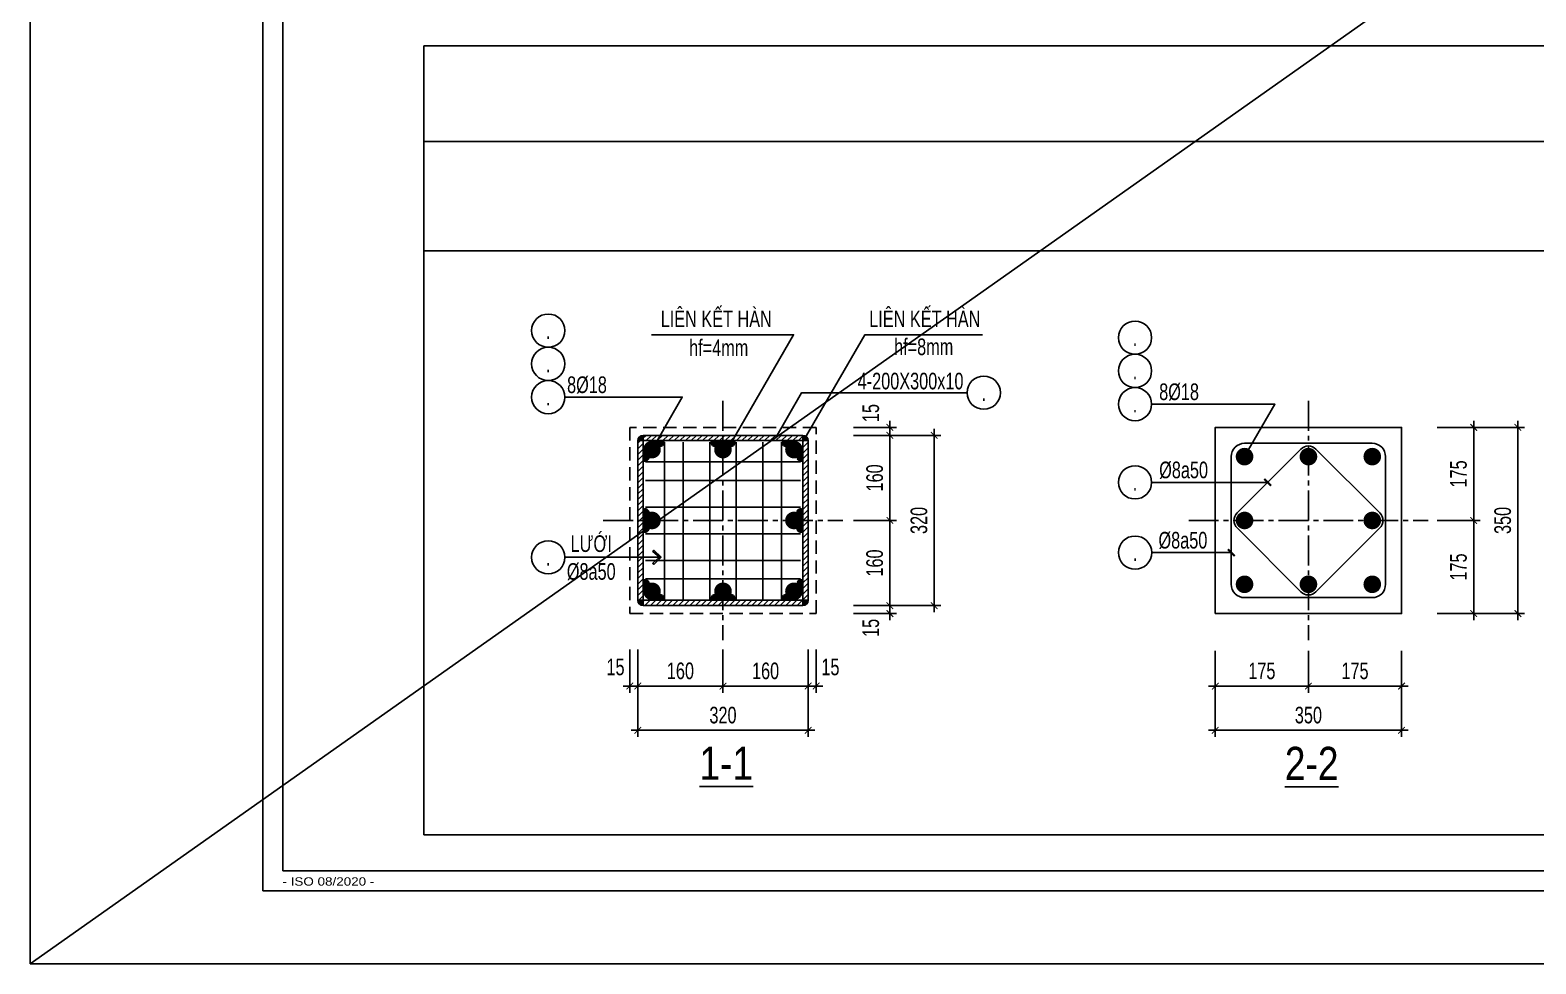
# Model space of a CAD drawing. Extents: x -24357 to 91799, y -17201 to -2351.
# Drawn here: x 47774 to 53432, y -17201 to -13691 of the extents above; entities that cross this region are included whole.
import ezdxf
from ezdxf.enums import TextEntityAlignment as Align

# ---------------------------------------------------------------- set-up
doc = ezdxf.new("R2010")
doc.units = 0
doc.header["$LTSCALE"] = 500
doc.header["$MEASUREMENT"] = 0
doc.header["$PDMODE"] = 3
doc.linetypes.add('CENTER2', pattern=[1.125, 0.75, -0.125, 0.125, -0.125])
doc.linetypes.add('HIDDEN', pattern=[0.375, 0.25, -0.125])
doc.layers.get('0').update_dxf_attribs({"linetype": 'CONTINUOUS'})
doc.layers.get('DEFPOINTS').update_dxf_attribs({"linetype": 'CONTINUOUS'})
for name, color, linetype in [('CDC -TEXT KHUNG', 7, 'CONTINUOUS'), ('CDC-KHUNGTEN', 7, 'CONTINUOUS'), ('CDC.01.AXIS', 160, 'CENTER2'), ('CDC.02.DIM', 1, 'CONTINUOUS'), ('CDC.03.BORDER', 3, 'CONTINUOUS'), ('CDC.04.HIDDEN', 8, 'HIDDEN'), ('CDC.05.STEEL', 4, 'CONTINUOUS'), ('CDC.06.TEXT', 2, 'CONTINUOUS'), ('CDC.10.HATCH', 251, 'CONTINUOUS'), ('CDC.11.NOTE', 8, 'CONTINUOUS')]:
    doc.layers.add(name, color=color, linetype=linetype)
doc.layers.add('KCS_Plotter', color=11, linetype='CONTINUOUS', plot=False)
doc.styles.add('ARIAL', font='arial.ttf', dxfattribs={"width": 0.7})
doc.styles.add('KT CDC', font='arial.ttf', dxfattribs={"width": 0.85, "height": 200})
doc.dimstyles.new('DIM25X0.5', dxfattribs={"dimscale": 25, "dimtxt": 2.5, "dimasz": 1, "dimexe": 1, "dimexo": 0, "dimgap": 1, "dimtad": 1, "dimdec": 0, "dimlfac": 0.5, "dimzin": 0, "dimdsep": 46, "dimtxsty": 'ARIAL', "dimblk": 'ARCHTICK', "dimcen": 0, "dimdle": 1, "dimclrd": 1, "dimclre": 1, "dimclrt": 2, "dimadec": 0, "dimazin": 0, "dimtfac": 1, "dimtdec": 0, "dimtix": 1, "dimtmove": 2, "dimatfit": 3, "dimldrblk": 'ARCHTICK', "dimfxl": 1, "dimtolj": 1, "dimtzin": 0, "dimarcsym": 0})
pattern_1 = [(45, (-225237.573, -328977.258), (-10.6066017, 10.6066017), [])]

# ---------------------------------------------------------------- blocks, each defined once
blk = doc.blocks.new('KHUNG A1')
at = {"layer": 'CDC-KHUNGTEN'}
blk.add_lwpolyline([(10366.22, 712.17), (10366.22, 1278.17), (9655.22, 1278.17), (9655.22, 712.17)], close=True, dxfattribs=at)
at = {"layer": 'CDC.10.HATCH', "color": 8}
blk.add_lwpolyline([(9652.22, 709.17), (10447.22, 709.17), (10447.22, 1281.17), (9652.22, 1281.17)], close=True, dxfattribs=at)
at = {"layer": 'DEFPOINTS', "color": 1}
blk.add_lwpolyline([(9617.22, 698.17), (9617.22, 1292.17), (10458.22, 1292.17), (10458.22, 698.17), (9617.22, 698.17)], close=True, dxfattribs=at)
at = {"layer": 'CDC -TEXT KHUNG', "color": 6, "style": 'KT CDC', "width": 1.15}
blk.add_text('- ISO 08/2020 -', height=1.2569, dxfattribs=at).set_placement((9655.16, 709.94))
blk = doc.blocks.new('_ArchTick')
at = {"color": 0, "linetype": 'ByBlock', "const_width": 0.15}
blk.add_lwpolyline([(-0.5, -0.5), (0.5, 0.5)], dxfattribs=at)
blk = doc.blocks.new('*D415')
at = {"layer": 'CDC.02.DIM', "color": 1, "lineweight": -2, "transparency": 16777216}
for p, q in [((50057.4, -16019.9), (50057.4, -16182.1)), ((50377.4, -16019.9), (50377.4, -16182.1)), ((50402.4, -16157.1), (50032.4, -16157.1))]:
    blk.add_line(p, q, dxfattribs=at)
at = {"layer": 'DEFPOINTS', "color": 0, "transparency": 16777216}
for p in [(50057.4, -16019.9), (50377.4, -16019.9), (50057.4, -16157.1)]:
    blk.add_point(p, dxfattribs=at)
at = {"layer": 'CDC.02.DIM', "color": 1, "lineweight": -2, "transparency": 16777216, "xscale": 25, "yscale": 25, "zscale": 25, "rotation": 180}
blk.add_blockref('_ArchTick', (50057.4, -16157.1), dxfattribs=at)
at = {"layer": 'CDC.02.DIM', "color": 1, "lineweight": -2, "transparency": 16777216, "xscale": 25, "yscale": 25, "zscale": 25}
blk.add_blockref('_ArchTick', (50377.4, -16157.1), dxfattribs=at)
at = {"layer": 'CDC.02.DIM', "color": 2, "transparency": 16777216, "insert": (50217.4, -16100.2), "char_height": 62.5, "attachment_point": 5, "style": 'ARIAL'}
blk.add_mtext('\\A1;160', dxfattribs=at)
blk = doc.blocks.new('*D416')
at = {"layer": 'CDC.02.DIM', "color": 1, "lineweight": -2, "transparency": 16777216}
for p, q in [((50057.4, -16019.9), (50057.4, -16348.3)), ((50697.4, -16019.9), (50697.4, -16348.3)), ((50722.4, -16323.3), (50032.4, -16323.3))]:
    blk.add_line(p, q, dxfattribs=at)
at = {"layer": 'DEFPOINTS', "color": 0, "transparency": 16777216}
for p in [(50057.4, -16019.9), (50697.4, -16019.9), (50057.4, -16323.3)]:
    blk.add_point(p, dxfattribs=at)
at = {"layer": 'CDC.02.DIM', "color": 1, "lineweight": -2, "transparency": 16777216, "xscale": 25, "yscale": 25, "zscale": 25, "rotation": 180}
blk.add_blockref('_ArchTick', (50057.4, -16323.3), dxfattribs=at)
at = {"layer": 'CDC.02.DIM', "color": 1, "lineweight": -2, "transparency": 16777216, "xscale": 25, "yscale": 25, "zscale": 25}
blk.add_blockref('_ArchTick', (50697.4, -16323.3), dxfattribs=at)
at = {"layer": 'CDC.02.DIM', "color": 2, "transparency": 16777216, "insert": (50377.4, -16266.4), "char_height": 62.5, "attachment_point": 5, "style": 'ARIAL'}
blk.add_mtext('\\A1;320', dxfattribs=at)
blk = doc.blocks.new('*D417')
at = {"layer": 'CDC.02.DIM', "color": 1, "lineweight": -2, "transparency": 16777216}
for p, q in [((50027.4, -16019.9), (50027.4, -16182.1)), ((50057.4, -16019.9), (50057.4, -16182.1)), ((50027.4, -16157.1), (50002.4, -16157.1)), ((50027.4, -16157.1), (50057.4, -16157.1)), ((50057.4, -16157.1), (50082.4, -16157.1))]:
    blk.add_line(p, q, dxfattribs=at)
at = {"layer": 'DEFPOINTS', "color": 0, "transparency": 16777216}
for p in [(50027.4, -16019.9), (50057.4, -16019.9), (50057.4, -16157.1)]:
    blk.add_point(p, dxfattribs=at)
at = {"layer": 'CDC.02.DIM', "color": 1, "lineweight": -2, "transparency": 16777216, "xscale": 25, "yscale": 25, "zscale": 25}
blk.add_blockref('_ArchTick', (50027.4, -16157.1), dxfattribs=at)
at = {"layer": 'CDC.02.DIM', "color": 1, "lineweight": -2, "transparency": 16777216, "xscale": 25, "yscale": 25, "zscale": 25, "rotation": 180}
blk.add_blockref('_ArchTick', (50057.4, -16157.1), dxfattribs=at)
at = {"layer": 'CDC.02.DIM', "color": 2, "transparency": 16777216, "insert": (49973.5, -16085.6), "char_height": 62.5, "attachment_point": 5, "style": 'ARIAL'}
blk.add_mtext('\\A1;15', dxfattribs=at)
blk = doc.blocks.new('*D418')
at = {"layer": 'CDC.02.DIM', "color": 1, "lineweight": -2, "transparency": 16777216}
for p, q in [((50377.4, -16019.9), (50377.4, -16182.1)), ((50697.4, -16019.9), (50697.4, -16182.1)), ((50352.4, -16157.1), (50722.4, -16157.1))]:
    blk.add_line(p, q, dxfattribs=at)
at = {"layer": 'DEFPOINTS', "color": 0, "transparency": 16777216}
for p in [(50377.4, -16019.9), (50697.4, -16019.9), (50697.4, -16157.1)]:
    blk.add_point(p, dxfattribs=at)
at = {"layer": 'CDC.02.DIM', "color": 1, "lineweight": -2, "transparency": 16777216, "xscale": 25, "yscale": 25, "zscale": 25, "rotation": 180}
blk.add_blockref('_ArchTick', (50377.4, -16157.1), dxfattribs=at)
at = {"layer": 'CDC.02.DIM', "color": 1, "lineweight": -2, "transparency": 16777216, "xscale": 25, "yscale": 25, "zscale": 25}
blk.add_blockref('_ArchTick', (50697.4, -16157.1), dxfattribs=at)
at = {"layer": 'CDC.02.DIM', "color": 2, "transparency": 16777216, "insert": (50537.4, -16100.2), "char_height": 62.5, "attachment_point": 5, "style": 'ARIAL'}
blk.add_mtext('\\A1;160', dxfattribs=at)
blk = doc.blocks.new('*D419')
at = {"layer": 'CDC.02.DIM', "color": 1, "lineweight": -2, "transparency": 16777216}
for p, q in [((50697.4, -16019.9), (50697.4, -16182.1)), ((50727.4, -16019.9), (50727.4, -16182.1)), ((50697.4, -16157.1), (50672.4, -16157.1)), ((50727.4, -16157.1), (50697.4, -16157.1)), ((50727.4, -16157.1), (50752.4, -16157.1))]:
    blk.add_line(p, q, dxfattribs=at)
at = {"layer": 'DEFPOINTS', "color": 0, "transparency": 16777216}
for p in [(50697.4, -16019.9), (50727.4, -16019.9), (50697.4, -16157.1)]:
    blk.add_point(p, dxfattribs=at)
at = {"layer": 'CDC.02.DIM', "color": 1, "lineweight": -2, "transparency": 16777216, "xscale": 25, "yscale": 25, "zscale": 25}
blk.add_blockref('_ArchTick', (50697.4, -16157.1), dxfattribs=at)
at = {"layer": 'CDC.02.DIM', "color": 1, "lineweight": -2, "transparency": 16777216, "xscale": 25, "yscale": 25, "zscale": 25, "rotation": 180}
blk.add_blockref('_ArchTick', (50727.4, -16157.1), dxfattribs=at)
at = {"layer": 'CDC.02.DIM', "color": 2, "transparency": 16777216, "insert": (50781.2, -16085.6), "char_height": 62.5, "attachment_point": 5, "style": 'ARIAL'}
blk.add_mtext('\\A1;15', dxfattribs=at)
blk = doc.blocks.new('*D420')
at = {"layer": 'CDC.02.DIM', "color": 1, "lineweight": -2, "transparency": 16777216}
for p, q in [((50867.4, -15534.4), (51029.5, -15534.4)), ((51004.5, -15509.4), (51004.5, -15879.4)), ((50867.4, -15854.4), (51029.5, -15854.4))]:
    blk.add_line(p, q, dxfattribs=at)
at = {"layer": 'DEFPOINTS', "color": 0, "transparency": 16777216}
for p in [(50867.4, -15534.4), (50867.4, -15854.4), (51004.5, -15854.4)]:
    blk.add_point(p, dxfattribs=at)
at = {"layer": 'CDC.02.DIM', "color": 1, "lineweight": -2, "transparency": 16777216, "xscale": 25, "yscale": 25, "zscale": 25}
for p, rotation in [((51004.5, -15534.4), 90), ((51004.5, -15854.4), 270)]:
    blk.add_blockref('_ArchTick', p, dxfattribs=dict(at, rotation=rotation))
at = {"layer": 'CDC.02.DIM', "color": 2, "transparency": 16777216, "insert": (50947.6, -15694.4), "char_height": 62.5, "attachment_point": 5, "rotation": 90, "style": 'ARIAL'}
blk.add_mtext('\\A1;160', dxfattribs=at)
blk = doc.blocks.new('*D421')
at = {"layer": 'CDC.02.DIM', "color": 1, "lineweight": -2, "transparency": 16777216}
for p, q in [((50867.4, -15214.4), (51195.8, -15214.4)), ((51170.8, -15189.4), (51170.8, -15879.4)), ((50867.4, -15854.4), (51195.8, -15854.4))]:
    blk.add_line(p, q, dxfattribs=at)
at = {"layer": 'DEFPOINTS', "color": 0, "transparency": 16777216}
for p in [(50867.4, -15214.4), (50867.4, -15854.4), (51170.8, -15854.4)]:
    blk.add_point(p, dxfattribs=at)
at = {"layer": 'CDC.02.DIM', "color": 1, "lineweight": -2, "transparency": 16777216, "xscale": 25, "yscale": 25, "zscale": 25}
for p, rotation in [((51170.8, -15214.4), 90), ((51170.8, -15854.4), 270)]:
    blk.add_blockref('_ArchTick', p, dxfattribs=dict(at, rotation=rotation))
at = {"layer": 'CDC.02.DIM', "color": 2, "transparency": 16777216, "insert": (51113.9, -15534.4), "char_height": 62.5, "attachment_point": 5, "rotation": 90, "style": 'ARIAL'}
blk.add_mtext('\\A1;320', dxfattribs=at)
blk = doc.blocks.new('*D422')
at = {"layer": 'CDC.02.DIM', "color": 1, "lineweight": -2, "transparency": 16777216}
for p, q in [((51004.5, -15854.4), (51004.5, -15829.4)), ((50867.4, -15854.4), (51029.5, -15854.4)), ((50867.4, -15884.4), (51029.5, -15884.4)), ((51004.5, -15884.4), (51004.5, -15854.4)), ((51004.5, -15884.4), (51004.5, -15909.4))]:
    blk.add_line(p, q, dxfattribs=at)
at = {"layer": 'DEFPOINTS', "color": 0, "transparency": 16777216}
for p in [(50867.4, -15854.4), (50867.4, -15884.4), (51004.5, -15854.4)]:
    blk.add_point(p, dxfattribs=at)
at = {"layer": 'CDC.02.DIM', "color": 1, "lineweight": -2, "transparency": 16777216, "xscale": 25, "yscale": 25, "zscale": 25}
for p, rotation in [((51004.5, -15854.4), 270), ((51004.5, -15884.4), 90)]:
    blk.add_blockref('_ArchTick', p, dxfattribs=dict(at, rotation=rotation))
at = {"layer": 'CDC.02.DIM', "color": 2, "transparency": 16777216, "insert": (50933, -15938.3), "char_height": 62.5, "attachment_point": 5, "rotation": 90, "style": 'ARIAL'}
blk.add_mtext('\\A1;15', dxfattribs=at)
blk = doc.blocks.new('*D423')
at = {"layer": 'CDC.02.DIM', "color": 1, "lineweight": -2, "transparency": 16777216}
for p, q in [((50867.4, -15214.4), (51029.5, -15214.4)), ((51004.5, -15559.4), (51004.5, -15189.4)), ((50867.4, -15534.4), (51029.5, -15534.4))]:
    blk.add_line(p, q, dxfattribs=at)
at = {"layer": 'DEFPOINTS', "color": 0, "transparency": 16777216}
for p in [(50867.4, -15214.4), (51004.5, -15214.4), (50867.4, -15534.4)]:
    blk.add_point(p, dxfattribs=at)
at = {"layer": 'CDC.02.DIM', "color": 1, "lineweight": -2, "transparency": 16777216, "xscale": 25, "yscale": 25, "zscale": 25}
for p, rotation in [((51004.5, -15214.4), 90), ((51004.5, -15534.4), 270)]:
    blk.add_blockref('_ArchTick', p, dxfattribs=dict(at, rotation=rotation))
at = {"layer": 'CDC.02.DIM', "color": 2, "transparency": 16777216, "insert": (50947.6, -15374.4), "char_height": 62.5, "attachment_point": 5, "rotation": 90, "style": 'ARIAL'}
blk.add_mtext('\\A1;160', dxfattribs=at)
blk = doc.blocks.new('*D424')
at = {"layer": 'CDC.02.DIM', "color": 1, "lineweight": -2, "transparency": 16777216}
for p, q in [((51004.5, -15184.4), (51004.5, -15159.4)), ((50867.4, -15184.4), (51029.5, -15184.4)), ((50867.4, -15214.4), (51029.5, -15214.4)), ((51004.5, -15184.4), (51004.5, -15214.4)), ((51004.5, -15214.4), (51004.5, -15239.4))]:
    blk.add_line(p, q, dxfattribs=at)
at = {"layer": 'DEFPOINTS', "color": 0, "transparency": 16777216}
for p in [(50867.4, -15184.4), (50867.4, -15214.4), (51004.5, -15214.4)]:
    blk.add_point(p, dxfattribs=at)
at = {"layer": 'CDC.02.DIM', "color": 1, "lineweight": -2, "transparency": 16777216, "xscale": 25, "yscale": 25, "zscale": 25}
for p, rotation in [((51004.5, -15184.4), 270), ((51004.5, -15214.4), 90)]:
    blk.add_blockref('_ArchTick', p, dxfattribs=dict(at, rotation=rotation))
at = {"layer": 'CDC.02.DIM', "color": 2, "transparency": 16777216, "insert": (50933, -15130.6), "char_height": 62.5, "attachment_point": 5, "rotation": 90, "style": 'ARIAL'}
blk.add_mtext('\\A1;15', dxfattribs=at)
blk = doc.blocks.new('*D425')
at = {"layer": 'CDC.02.DIM', "color": 1, "lineweight": -2, "transparency": 16777216}
for p, q in [((52577.4, -16024.4), (52577.4, -16182.1)), ((52927.4, -16024.4), (52927.4, -16182.1)), ((52952.4, -16157.1), (52552.4, -16157.1))]:
    blk.add_line(p, q, dxfattribs=at)
at = {"layer": 'DEFPOINTS', "color": 0, "transparency": 16777216}
for p in [(52577.4, -16024.4), (52927.4, -16024.4), (52577.4, -16157.1)]:
    blk.add_point(p, dxfattribs=at)
at = {"layer": 'CDC.02.DIM', "color": 1, "lineweight": -2, "transparency": 16777216, "xscale": 25, "yscale": 25, "zscale": 25, "rotation": 180}
blk.add_blockref('_ArchTick', (52577.4, -16157.1), dxfattribs=at)
at = {"layer": 'CDC.02.DIM', "color": 1, "lineweight": -2, "transparency": 16777216, "xscale": 25, "yscale": 25, "zscale": 25}
blk.add_blockref('_ArchTick', (52927.4, -16157.1), dxfattribs=at)
at = {"layer": 'CDC.02.DIM', "color": 2, "transparency": 16777216, "insert": (52752.4, -16100.2), "char_height": 62.5, "attachment_point": 5, "style": 'ARIAL'}
blk.add_mtext('\\A1;175', dxfattribs=at)
blk = doc.blocks.new('*D426')
at = {"layer": 'CDC.02.DIM', "color": 1, "lineweight": -2, "transparency": 16777216}
for p, q in [((52227.4, -16024.4), (52227.4, -16182.1)), ((52577.4, -16024.4), (52577.4, -16182.1)), ((52602.4, -16157.1), (52202.4, -16157.1))]:
    blk.add_line(p, q, dxfattribs=at)
at = {"layer": 'DEFPOINTS', "color": 0, "transparency": 16777216}
for p in [(52227.4, -16024.4), (52577.4, -16024.4), (52227.4, -16157.1)]:
    blk.add_point(p, dxfattribs=at)
at = {"layer": 'CDC.02.DIM', "color": 1, "lineweight": -2, "transparency": 16777216, "xscale": 25, "yscale": 25, "zscale": 25, "rotation": 180}
blk.add_blockref('_ArchTick', (52227.4, -16157.1), dxfattribs=at)
at = {"layer": 'CDC.02.DIM', "color": 1, "lineweight": -2, "transparency": 16777216, "xscale": 25, "yscale": 25, "zscale": 25}
blk.add_blockref('_ArchTick', (52577.4, -16157.1), dxfattribs=at)
at = {"layer": 'CDC.02.DIM', "color": 2, "transparency": 16777216, "insert": (52402.4, -16100.2), "char_height": 62.5, "attachment_point": 5, "style": 'ARIAL'}
blk.add_mtext('\\A1;175', dxfattribs=at)
blk = doc.blocks.new('*D427')
at = {"layer": 'CDC.02.DIM', "color": 1, "lineweight": -2, "transparency": 16777216}
for p, q in [((52227.4, -16024.4), (52227.4, -16348.3)), ((52927.4, -16024.4), (52927.4, -16348.3)), ((52952.4, -16323.3), (52202.4, -16323.3))]:
    blk.add_line(p, q, dxfattribs=at)
at = {"layer": 'DEFPOINTS', "color": 0, "transparency": 16777216}
for p in [(52227.4, -16024.4), (52927.4, -16024.4), (52227.4, -16323.3)]:
    blk.add_point(p, dxfattribs=at)
at = {"layer": 'CDC.02.DIM', "color": 1, "lineweight": -2, "transparency": 16777216, "xscale": 25, "yscale": 25, "zscale": 25, "rotation": 180}
blk.add_blockref('_ArchTick', (52227.4, -16323.3), dxfattribs=at)
at = {"layer": 'CDC.02.DIM', "color": 1, "lineweight": -2, "transparency": 16777216, "xscale": 25, "yscale": 25, "zscale": 25}
blk.add_blockref('_ArchTick', (52927.4, -16323.3), dxfattribs=at)
at = {"layer": 'CDC.02.DIM', "color": 2, "transparency": 16777216, "insert": (52577.4, -16266.4), "char_height": 62.5, "attachment_point": 5, "style": 'ARIAL'}
blk.add_mtext('\\A1;350', dxfattribs=at)
blk = doc.blocks.new('*D428')
at = {"layer": 'CDC.02.DIM', "color": 1, "lineweight": -2, "transparency": 16777216}
for p, q in [((53198.4, -15159.4), (53198.4, -15559.4)), ((53061.2, -15184.4), (53223.4, -15184.4)), ((53061.2, -15534.4), (53223.4, -15534.4))]:
    blk.add_line(p, q, dxfattribs=at)
at = {"layer": 'DEFPOINTS', "color": 0, "transparency": 16777216}
for p in [(53061.2, -15184.4), (53061.2, -15534.4), (53198.4, -15534.4)]:
    blk.add_point(p, dxfattribs=at)
at = {"layer": 'CDC.02.DIM', "color": 1, "lineweight": -2, "transparency": 16777216, "xscale": 25, "yscale": 25, "zscale": 25}
for p, rotation in [((53198.4, -15184.4), 90), ((53198.4, -15534.4), 270)]:
    blk.add_blockref('_ArchTick', p, dxfattribs=dict(at, rotation=rotation))
at = {"layer": 'CDC.02.DIM', "color": 2, "transparency": 16777216, "insert": (53141.5, -15359.4), "char_height": 62.5, "attachment_point": 5, "rotation": 90, "style": 'ARIAL'}
blk.add_mtext('\\A1;175', dxfattribs=at)
blk = doc.blocks.new('*D429')
at = {"layer": 'CDC.02.DIM', "color": 1, "lineweight": -2, "transparency": 16777216}
for p, q in [((53061.2, -15534.4), (53223.4, -15534.4)), ((53198.4, -15509.4), (53198.4, -15909.4)), ((53061.2, -15884.4), (53223.4, -15884.4))]:
    blk.add_line(p, q, dxfattribs=at)
at = {"layer": 'DEFPOINTS', "color": 0, "transparency": 16777216}
for p in [(53061.2, -15534.4), (53061.2, -15884.4), (53198.4, -15884.4)]:
    blk.add_point(p, dxfattribs=at)
at = {"layer": 'CDC.02.DIM', "color": 1, "lineweight": -2, "transparency": 16777216, "xscale": 25, "yscale": 25, "zscale": 25}
for p, rotation in [((53198.4, -15534.4), 90), ((53198.4, -15884.4), 270)]:
    blk.add_blockref('_ArchTick', p, dxfattribs=dict(at, rotation=rotation))
at = {"layer": 'CDC.02.DIM', "color": 2, "transparency": 16777216, "insert": (53141.5, -15709.4), "char_height": 62.5, "attachment_point": 5, "rotation": 90, "style": 'ARIAL'}
blk.add_mtext('\\A1;175', dxfattribs=at)
blk = doc.blocks.new('*D430')
at = {"layer": 'CDC.02.DIM', "color": 1, "lineweight": -2, "transparency": 16777216}
for p, q in [((53364.6, -15159.4), (53364.6, -15909.4)), ((53061.2, -15184.4), (53389.6, -15184.4)), ((53061.2, -15884.4), (53389.6, -15884.4))]:
    blk.add_line(p, q, dxfattribs=at)
at = {"layer": 'DEFPOINTS', "color": 0, "transparency": 16777216}
for p in [(53061.2, -15184.4), (53061.2, -15884.4), (53364.6, -15884.4)]:
    blk.add_point(p, dxfattribs=at)
at = {"layer": 'CDC.02.DIM', "color": 1, "lineweight": -2, "transparency": 16777216, "xscale": 25, "yscale": 25, "zscale": 25}
for p, rotation in [((53364.6, -15184.4), 90), ((53364.6, -15884.4), 270)]:
    blk.add_blockref('_ArchTick', p, dxfattribs=dict(at, rotation=rotation))
at = {"layer": 'CDC.02.DIM', "color": 2, "transparency": 16777216, "insert": (53307.7, -15534.4), "char_height": 62.5, "attachment_point": 5, "rotation": 90, "style": 'ARIAL'}
blk.add_mtext('\\A1;350', dxfattribs=at)

msp = doc.modelspace()

# ---------------------------------------------------------------- hatches: boundary and pattern name
at = {"layer": 'CDC.05.STEEL'}
for points in [[(50077.38, -15214.42, 0.4142136), (50057.38, -15234.42), (50077.38, -15234.42)], [(50677.38, -15214.42, -0.4142136), (50697.38, -15234.42), (50677.38, -15234.42)], [(50152.84, -15234.42), (50128.53, -15234.42, 1.7746674)], [(50335.24, -15234.42), (50359.55, -15234.42, -1.7746674)], [(50419.52, -15234.42), (50395.22, -15234.42, 1.7746674)], [(50602.26, -15234.42), (50626.57, -15234.42, -1.7746674)], [(50077.38, -15309.87), (50077.38, -15285.57, -1.7746674)], [(50677.71, -15309.87), (50677.71, -15285.57, 1.7746674)], [(50077.38, -15492.52), (50077.38, -15516.83, 1.7746674)], [(50677.38, -15492.52), (50677.38, -15516.83, -1.7746674)], [(50077.38, -15576.31), (50077.38, -15552.01, -1.7746674)], [(50677.38, -15576.31), (50677.38, -15552.01, 1.7746674)], [(50077.38, -15758.97), (50077.38, -15783.27, 1.7746674)], [(50677.71, -15758.97), (50677.71, -15783.27, -1.7746674)], [(50077.38, -15854.42, -0.4142136), (50057.38, -15834.42), (50077.38, -15834.42)], [(50152.84, -15834.42), (50128.53, -15834.42, -1.7746674)], [(50335.24, -15834.42), (50359.55, -15834.42, 1.7746674)], [(50419.52, -15834.42), (50395.22, -15834.42, -1.7746674)], [(50601.93, -15834.42), (50626.24, -15834.42, 1.7746674)], [(50677.38, -15854.42, 0.4142136), (50697.38, -15834.42), (50677.38, -15834.42)]]:
    msp.add_hatch(color=256, dxfattribs=at).paths.add_polyline_path(points)
at = {"layer": 'CDC.10.HATCH'}
h = msp.add_hatch(dxfattribs=at)
h.set_pattern_fill('ANSI31', color=256, scale=120, style=0)
h.set_pattern_definition(pattern_1)
h.paths.add_polyline_path([(50141.62, -15214.42), (50077.38, -15214.42), (50077.38, -15234.42), (50130.07, -15234.42)])
h.paths.add_polyline_path([(50377.38, -15214.42), (50141.62, -15214.42), (50130.07, -15234.42), (50377.38, -15234.42)])
h.paths.add_polyline_path([(50425.47, -15214.42), (50377.38, -15214.42), (50377.38, -15234.42), (50413.92, -15234.42)])
h.paths.add_polyline_path([(50677.38, -15214.42), (50425.47, -15214.42), (50413.92, -15234.42), (50677.38, -15234.42)])
h = msp.add_hatch(dxfattribs=at)
h.set_pattern_fill('ANSI31', color=256, scale=120, style=0)
h.set_pattern_definition(pattern_1)
h.paths.add_polyline_path([(50057.38, -15298.65), (50057.38, -15234.42), (50077.38, -15234.42), (50077.38, -15287.11)])
h.paths.add_polyline_path([(50057.38, -15534.42), (50057.38, -15298.65), (50077.38, -15287.11), (50077.38, -15534.42)])
h.paths.add_polyline_path([(50057.38, -15582.51), (50057.38, -15534.42), (50077.38, -15534.42), (50077.38, -15570.96)])
h.paths.add_polyline_path([(50057.38, -15834.42), (50057.38, -15582.51), (50077.38, -15570.96), (50077.38, -15834.42)])
h = msp.add_hatch(dxfattribs=at)
h.set_pattern_fill('ANSI31', color=256, scale=120, style=0)
h.set_pattern_definition([(225, (363820.222, 260080.536), (-10.6066017, 10.6066017), [])])
h.paths.add_polyline_path([(50697.38, -15298.65), (50697.38, -15234.42), (50677.38, -15234.42), (50677.38, -15287.11)])
h.paths.add_polyline_path([(50697.38, -15534.42), (50697.38, -15298.65), (50677.38, -15287.11), (50677.38, -15534.42)])
h.paths.add_polyline_path([(50697.38, -15582.51), (50697.38, -15534.42), (50677.38, -15534.42), (50677.38, -15570.96)])
h.paths.add_polyline_path([(50697.38, -15834.42), (50697.38, -15582.51), (50677.38, -15570.96), (50677.38, -15834.42)])
h = msp.add_hatch(dxfattribs=at)
h.set_pattern_fill('ANSI31', color=256, scale=120, style=0)
h.set_pattern_definition(pattern_1)
h.paths.add_polyline_path([(50141.62, -15854.42), (50077.38, -15854.42), (50077.38, -15834.42), (50130.07, -15834.42)])
h.paths.add_polyline_path([(50377.38, -15854.42), (50141.62, -15854.42), (50130.07, -15834.42), (50377.38, -15834.42)])
h.paths.add_polyline_path([(50425.47, -15854.42), (50377.38, -15854.42), (50377.38, -15834.42), (50413.92, -15834.42)])
h.paths.add_polyline_path([(50677.38, -15854.42), (50425.47, -15854.42), (50413.92, -15834.42), (50677.38, -15834.42)])

# ---------------------------------------------------------------- linework, layer by layer
at = {"layer": 'CDC.01.AXIS', "ltscale": 0.3}
for p, q in [((50377.38, -15084.42), (50377.38, -15984.42)), ((52577.38, -15084.42), (52577.38, -15984.42)), ((49927.38, -15534.42), (50827.38, -15534.42)), ((52127.38, -15534.42), (53027.38, -15534.42))]:
    msp.add_line(p, q, dxfattribs=at)
at = {"layer": 'CDC.02.DIM'}
for centre, start, end in [((50140.68, -15241.78), 148.80129, 31.19871), ((50347.4, -15241.78), 148.80129, 31.19871), ((50407.37, -15241.78), 148.80129, 31.19871), ((50614.41, -15241.78), 148.80129, 31.19871), ((50084.74, -15297.72), 238.80129, 121.19871), ((50670.35, -15297.72), 58.80129, 301.19871), ((50084.74, -15504.68), 238.80129, 121.19871), ((50670.02, -15504.68), 58.80129, 301.19871), ((50084.74, -15564.16), 238.80129, 121.19871), ((50670.02, -15564.16), 58.80129, 301.19871), ((50084.74, -15771.12), 238.80129, 121.19871), ((50670.35, -15771.12), 58.80129, 301.19871), ((50140.68, -15827.06), 328.80129, 211.19871), ((50347.4, -15827.06), 328.80129, 211.19871), ((50407.37, -15827.06), 328.80129, 211.19871), ((50614.08, -15827.06), 328.80129, 211.19871)]:
    msp.add_arc(centre, 14.21, start, end, dxfattribs=at)
at = {"layer": 'CDC.03.BORDER'}
for p, q in [((49253.64, -14110.39), (60411.14, -14110.39)), ((49253.64, -14520.39), (60411.14, -14520.39))]:
    msp.add_line(p, q, dxfattribs=at)
msp.add_lwpolyline([(60411.14, -16715.75), (49253.64, -16715.75), (49253.64, -13750.39), (60411.14, -13750.39)], dxfattribs=at)
msp.add_lwpolyline([(52227.38, -15884.42), (52927.38, -15884.42), (52927.38, -15184.42), (52227.38, -15184.42)], close=True, dxfattribs=at)
at = {"layer": 'CDC.04.HIDDEN', "ltscale": 0.4}
msp.add_lwpolyline([(50027.38, -15884.42), (50727.38, -15884.42), (50727.38, -15184.42), (50027.38, -15184.42)], close=True, dxfattribs=at)
at = {"layer": 'CDC.05.STEEL', "ltscale": 0.4}
for p, q in [((50077.38, -15234.42), (50077.38, -15214.42)), ((50677.38, -15234.42), (50677.38, -15214.42)), ((50077.38, -15234.42), (50057.38, -15234.42)), ((50677.38, -15234.42), (50697.38, -15234.42)), ((50077.38, -15834.42), (50057.38, -15834.42)), ((50077.38, -15834.42), (50077.38, -15854.42)), ((50677.38, -15834.42), (50677.38, -15854.42)), ((50677.38, -15834.42), (50697.38, -15834.42))]:
    msp.add_line(p, q, dxfattribs=at)
at = {"layer": 'CDC.05.STEEL'}
for p, q in [((50157.38, -15240.09), (50157.38, -15830.17)), ((50227.38, -15240.09), (50227.38, -15830.17)), ((50327.38, -15240.09), (50327.38, -15830.17)), ((50427.38, -15240.09), (50427.38, -15830.17)), ((50527.38, -15240.09), (50527.38, -15830.17)), ((50597.38, -15240.09), (50597.38, -15830.17)), ((50086.68, -15314.42), (50668.42, -15314.42)), ((50086.68, -15384.42), (50668.42, -15384.42)), ((50086.68, -15484.42), (50668.42, -15484.42)), ((50086.68, -15584.42), (50668.42, -15584.42)), ((50086.68, -15684.42), (50668.42, -15684.42)), ((50086.68, -15754.42), (50668.42, -15754.42))]:
    msp.add_line(p, q, dxfattribs=at)
at = {"layer": 'CDC.05.STEEL', "ltscale": 0.4}
for points in [[(50677.38, -15214.42), (50077.38, -15214.42)], [(50057.38, -15234.42), (50057.38, -15834.42)], [(50697.38, -15834.42), (50697.38, -15234.42)], [(50077.38, -15854.42), (50677.38, -15854.42)]]:
    msp.add_lwpolyline(points, dxfattribs=at)
msp.add_lwpolyline([(50077.38, -15834.42), (50677.38, -15834.42), (50677.38, -15234.42), (50077.38, -15234.42)], close=True, dxfattribs=at)
at = {"layer": 'CDC.05.STEEL'}
for points, const_width in [([(50122.39, -15256.28, 1), (50099, -15279.67, 1)], 33.08), ([(50389.08, -15256.28, 1), (50365.69, -15279.67, 1)], 33.08), ([(50632.38, -15256.28, -1), (50655.76, -15279.67, -1)], 33.08), ([(52349.08, -15282.73, 1), (52325.69, -15306.11, 1)], 33.08), ([(52589.08, -15282.73, 1), (52565.69, -15306.11, 1)], 33.08), ([(52805.69, -15282.73, -1), (52829.08, -15306.11, -1)], 33.08), ([(50122.39, -15546.11, -1), (50099, -15522.73, -1)], 33.08), ([(50632.38, -15546.11, 1), (50655.76, -15522.73, 1)], 33.08), ([(52349.08, -15546.11, -1), (52325.69, -15522.73, -1)], 33.08), ([(52805.69, -15546.11, 1), (52829.08, -15522.73, 1)], 33.07), ([(50122.39, -15812.55, -1), (50099, -15789.17, -1)], 33.08), ([(50389.08, -15812.55, -1), (50365.69, -15789.17, -1)], 33.08), ([(50632.38, -15812.55, 1), (50655.76, -15789.17, 1)], 33.08), ([(52349.08, -15786.11, -1), (52325.69, -15762.73, -1)], 33.08), ([(52589.08, -15786.11, -1), (52565.69, -15762.73, -1)], 33.08), ([(52805.69, -15786.11, 1), (52829.08, -15762.73, 1)], 33.08)]:
    msp.add_lwpolyline(points, format="xyb", close=True, dxfattribs=dict(at, const_width=const_width))
for points in [[(52337.38, -15824.42), (52817.38, -15824.42, 0.4142136), (52867.38, -15774.42), (52867.38, -15294.42, 0.4142136), (52817.38, -15244.42), (52337.38, -15244.42, 0.4142136), (52287.38, -15294.42), (52287.38, -15774.42, 0.4142136)], [(52309.1, -15506.13), (52549.1, -15266.13, -0.4142136), (52605.67, -15266.13), (52845.67, -15506.13, -0.4142136), (52845.67, -15562.7), (52605.67, -15802.7, -0.4142136), (52549.1, -15802.7), (52309.1, -15562.7, -0.4142136)]]:
    msp.add_lwpolyline(points, format="xyb", close=True, dxfattribs=at)
for centre, start, end in [((50077.38, -15234.42), 90, 180), ((50677.38, -15234.42), 0, 90), ((50077.38, -15834.42), 180, 270), ((50677.38, -15834.42), 270, 0)]:
    msp.add_arc(centre, 20, start, end, dxfattribs=at)
at = {"layer": 'CDC.11.NOTE'}
for p, q in [((52424.1, -15391.13), (51988.32, -15391.13)), ((52287.38, -15655.35), (51988.49, -15655.35))]:
    msp.add_line(p, q, dxfattribs=at)
for points in [[(50407.78, -15243.07), (50642.79, -14836.01), (50108.37, -14836.01)], [(50682.74, -15230.65), (50910.58, -14836.01), (51353.19, -14836.01)], [(50110.7, -15267.98), (50224.54, -15070.8), (49783.32, -15070.8)], [(50574.13, -15224.42), (50672.51, -15054.02), (51294.75, -15054.02)], [(52337.38, -15294.42), (52451.22, -15097.24), (51988.32, -15097.24)], [(50144.73, -15673), (50118, -15646.27), (50113.54, -15650.73), (50138.43, -15673), (50113.54, -15695.27), (50118, -15699.73), (50144.73, -15673), (50144.73, -15673), (49783.32, -15673)]]:
    msp.add_lwpolyline(points, dxfattribs=at)
at = {"layer": 'CDC.11.NOTE', "const_width": 7.5}
for points in [[(52436.97, -15404.01), (52411.23, -15378.26)], [(52300.25, -15668.22), (52274.51, -15642.48)]]:
    msp.add_lwpolyline(points, dxfattribs=at)
at = {"layer": 'CDC.11.NOTE'}
for centre in [(49720.82, -14820.8), (51925.82, -14847.24), (49720.82, -14945.8), (51925.82, -14972.24), (51357.25, -15054.02), (49720.82, -15070.8), (51925.82, -15097.24), (51925.82, -15391.13), (49720.82, -15673), (51925.99, -15655.35)]:
    msp.add_circle(centre, 62.5, dxfattribs=at)
at = {"layer": 'KCS_Plotter'}
msp.add_line((47773.64, -17201.4), (68798.64, -2351.4), dxfattribs=at)

# ---------------------------------------------------------------- block references
at = {"xscale": 25, "yscale": 25, "zscale": 25}
msp.add_blockref('KHUNG A1', (-192656.95, -34655.74), dxfattribs=at)

# ---------------------------------------------------------------- texts
at = {"layer": 'CDC.06.TEXT', "style": 'ARIAL'}
for s, height, width, p in [('LIÊN KẾT HÀN', 62.5, 0.7, (50352.03, -14766.96)), ('LIÊN KẾT HÀN', 62.5, 0.7, (51135.93, -14766.96)), ('8%%C18', 62.5, 0.7, (49866.28, -15024.03)), ('8%%C18', 62.5, 0.7, (52091.34, -15050.47)), ('%%C8a50', 62.5, 0.7, (52108.33, -15344.36)), ('LƯỚI', 62.5, 0.7, (49882.28, -15613.84)), ('%%C8a50', 62.5, 0.7, (52105.74, -15608.57)), ('%%C8a50', 62.5, 0.7, (49882.28, -15726.08)), ('%%U1-1', 125, 0.8, (50389.6, -16446.94)), ('%%U2-2', 125, 0.8, (52589.6, -16446.94))]:
    msp.add_text(s, height=height, dxfattribs=dict(at, width=width)).set_placement(p, align=Align.MIDDLE)
at = {"layer": 'CDC.06.TEXT', "style": 'ARIAL', "width": 0.7}
for p in [(49720.82, -14820.8), (51925.82, -14847.24), (49720.82, -14945.8), (51925.82, -14972.24), (49720.82, -15070.8), (51357.25, -15054.02), (51925.82, -15097.24), (51925.82, -15391.13), (49720.82, -15673), (51925.99, -15655.35)]:
    msp.add_text('.', height=62.5, dxfattribs=at).set_placement(p, align=Align.MIDDLE_CENTER)
at = {"layer": 'CDC.06.TEXT', "ltscale": 3, "style": 'ARIAL', "width": 0.7}
for s, p in [('hf=4mm', (50361.31, -14916.59)), ('hf=8mm', (51131.56, -14912.91))]:
    msp.add_text(s, height=62.5, dxfattribs=at).set_placement(p, align=Align.CENTER)
at = {"layer": 'CDC.06.TEXT', "style": 'ARIAL', "width": 0.7}
msp.add_text('4-200X300x10', height=62.5, dxfattribs=at).set_placement((50883.55, -15041.56))

# ---------------------------------------------------------------- dimensions: what is measured, and where the dimension line sits
at = {"layer": 'CDC.02.DIM'}
for base, p1, p2, angle, picture, middle in [((51004.54, -15214.42), (50867.38, -15184.42), (50867.38, -15214.42), 270, '*D424', (50933.04, -15130.55)), ((51004.54, -15854.42), (50867.38, -15884.42), (50867.38, -15854.42), 90, '*D422', (50933.04, -15938.29)), ((50697.38, -16157.07), (50727.38, -16019.91), (50697.38, -16019.91), 180, '*D419', (50781.25, -16085.57))]:
    dim = msp.add_linear_dim(base=base, p1=p1, p2=p2, angle=angle, dimstyle='DIM25X0.5', dxfattribs=at)
    dim.commit()
    dim.dimension.update_dxf_attribs({"geometry": picture, "text_midpoint": middle, "dimtype": 160})
for base, p1, p2, angle, picture, middle in [((53198.37, -15534.42), (53061.22, -15184.42), (53061.22, -15534.42), 90, '*D428', (53141.46, -15359.42)), ((53364.65, -15884.42), (53061.22, -15184.42), (53061.22, -15884.42), 90, '*D430', (53307.71, -15534.42)), ((51170.81, -15854.42), (50867.38, -15214.42), (50867.38, -15854.42), 90, '*D421', (51113.88, -15534.42)), ((51004.54, -15214.42), (50867.38, -15534.42), (50867.38, -15214.42), 270, '*D423', (50947.63, -15374.42)), ((51004.54, -15854.42), (50867.38, -15534.42), (50867.38, -15854.42), 90, '*D420', (50947.63, -15694.42)), ((53198.37, -15884.42), (53061.22, -15534.42), (53061.22, -15884.42), 90, '*D429', (53141.46, -15709.42)), ((50697.38, -16157.07), (50377.38, -16019.91), (50697.38, -16019.91), 180, '*D418', (50537.38, -16100.16))]:
    dim = msp.add_linear_dim(base=base, p1=p1, p2=p2, angle=angle, dimstyle='DIM25X0.5', dxfattribs=at)
    dim.commit()
    dim.dimension.update_dxf_attribs({"geometry": picture, "text_midpoint": middle})
dim = msp.add_linear_dim(base=(50057.38, -16157.07), p1=(50027.38, -16019.91), p2=(50057.38, -16019.91), dimstyle='DIM25X0.5', dxfattribs=at)
dim.commit()
dim.dimension.update_dxf_attribs({"geometry": '*D417', "text_midpoint": (49973.52, -16085.57), "dimtype": 160})
for base, p1, p2, picture, middle in [((50057.38, -16157.07), (50377.38, -16019.91), (50057.38, -16019.91), '*D415', (50217.38, -16100.16)), ((50057.38, -16323.34), (50697.38, -16019.91), (50057.38, -16019.91), '*D416', (50377.38, -16266.41)), ((52227.38, -16157.07), (52577.38, -16024.42), (52227.38, -16024.42), '*D426', (52402.38, -16100.16)), ((52227.38, -16323.34), (52927.38, -16024.42), (52227.38, -16024.42), '*D427', (52577.38, -16266.41)), ((52577.38, -16157.07), (52927.38, -16024.42), (52577.38, -16024.42), '*D425', (52752.38, -16100.16))]:
    dim = msp.add_linear_dim(base=base, p1=p1, p2=p2, dimstyle='DIM25X0.5', dxfattribs=at)
    dim.commit()
    dim.dimension.update_dxf_attribs({"geometry": picture, "text_midpoint": middle})

doc.saveas('drawing.dxf')
